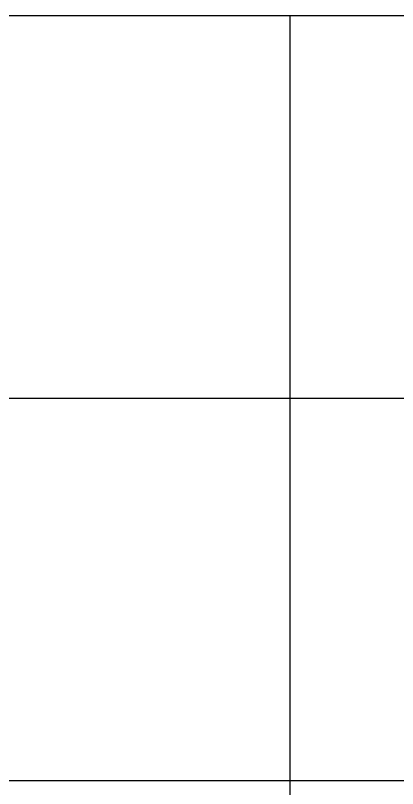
# Model space of a CAD drawing. Extents: x 4267484 to 4395158, y -674551 to -235742.
# Drawn here: x 4369191 to 4369840, y -670614 to -669301 of the extents above; entities that cross this region are included whole.
import ezdxf

# ---------------------------------------------------------------- set-up
doc = ezdxf.new("R2010")
doc.units = 0
doc.header["$LTSCALE"] = 1000
doc.header["$MEASUREMENT"] = 0
doc.layers.get('0').update_dxf_attribs({"linetype": 'CONTINUOUS'})

msp = doc.modelspace()

# ---------------------------------------------------------------- linework, layer by layer
for p, q in [((4366157.7, -669301), (4377157.7, -669301)), ((4369657.7, -672551), (4369657.7, -669301)), ((4369657.7, -672551), (4369657.7, -669301)), ((4366157.7, -669951), (4371657.7, -669951)), ((4366157.7, -670601), (4371657.7, -670601))]:
    msp.add_line(p, q)

doc.saveas('drawing.dxf')
